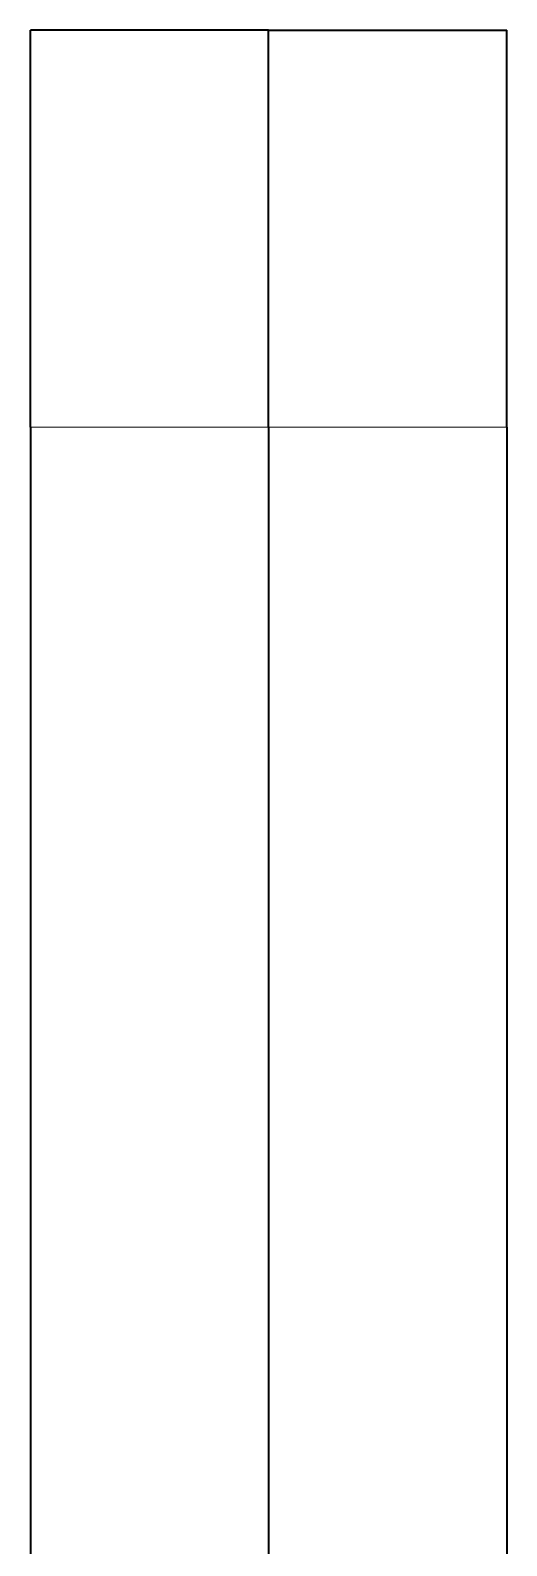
# Model space of a CAD drawing. Extents: x 145 to 857, y 42 to 790.
# Drawn here: x 542.95 to 548.95, y 345.75 to 364.84 of the extents above; entities that cross this region are included whole.
import ezdxf

# ---------------------------------------------------------------- set-up
doc = ezdxf.new("R2010")
doc.units = 0

msp = doc.modelspace()

# ---------------------------------------------------------------- linework, layer by layer
at = {"color": 7, "lineweight": 35, "ltscale": 0.075}
for q in [(542.952, 364.839), (548.952, 364.839)]:
    msp.add_line((545.952, 364.839), q, dxfattribs=at)
at = {"color": 7, "lineweight": 35, "ltscale": 0.125}
for p, q in [((542.952, 359.839), (542.952, 364.839)), ((545.952, 359.839), (545.952, 364.839)), ((545.952, 359.839), (545.952, 364.839)), ((548.952, 359.839), (548.952, 364.839))]:
    msp.add_line(p, q, dxfattribs=at)
at = {"color": 7, "lineweight": 13, "ltscale": 0.075}
for q in [(542.952, 359.839), (548.952, 359.839)]:
    msp.add_line((545.952, 359.839), q, dxfattribs=at)
at = {"color": 7, "lineweight": 35}
for p, q in [((542.952, 359.839), (542.952, 294.079)), ((545.952, 359.839), (545.952, 294.079)), ((545.952, 359.839), (545.952, 294.079)), ((548.952, 359.839), (548.952, 294.079))]:
    msp.add_line(p, q, dxfattribs=at)

doc.saveas('drawing.dxf')
